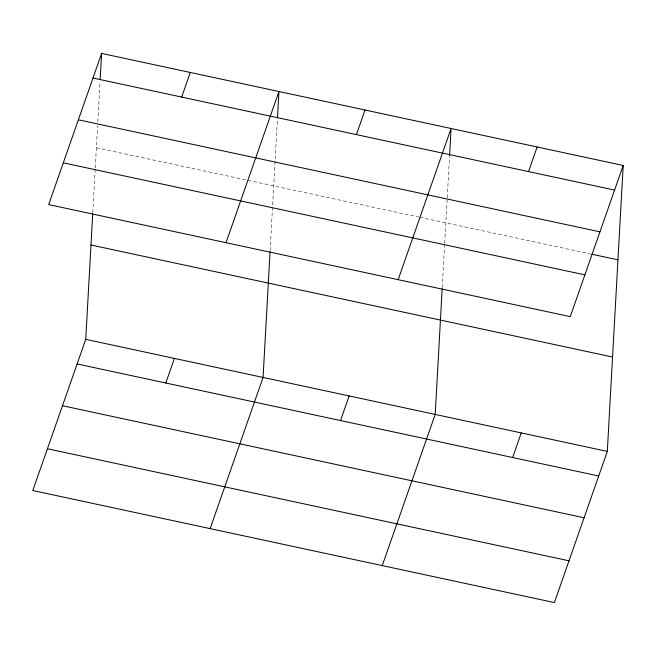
<?xml version="1.0" encoding="UTF-8"?>
<svg xmlns="http://www.w3.org/2000/svg" width="656" height="656" viewBox="0 0 656 656"><rect width="100%" height="100%" fill="white"/><g stroke="black" fill="none" stroke-linecap="round" stroke-linejoin="round"><path stroke-width="0.49" stroke-dasharray="3.28 2.46" d="M92.783 212.593L95.202 169.051M95.251 168.034L97.605 125.698M97.826 121.688L100.056 81.533M270.116 250.69L277.455 118.629M442.234 287.664L444.653 244.122M444.711 243.105L447.179 198.768M447.228 197.759L449.516 156.604M96.383 147.78L418.815 217.054M419.815 217.267L590.941 254.028"/><path stroke-width="0.98" d="M623.2 165.476L570.261 316.643L48.683 204.598L101.623 53.423L623.2 165.476L607.317 451.402L554.377 602.577L32.8 490.524L85.739 339.357L92.726 213.61M100.171 79.524L101.623 53.423M270.059 251.707L263.072 377.454L210.133 528.621M277.504 117.621L278.956 91.52L226.017 242.695M442.185 288.681L435.199 414.428L382.259 565.595M449.573 155.603L451.082 128.502L398.143 279.669M181.671 97.08L190.289 72.472M165.788 383.006L174.406 358.406M356.405 134.611L365.015 110.011M340.521 420.545L349.14 395.937M528.523 171.593L537.141 146.985M512.639 457.519L521.258 432.919M93.004 78.031L614.582 190.076M78.376 119.794L599.961 231.847M591.942 254.241L617.96 259.833M63.304 162.827L584.89 274.872M90.979 245L612.556 357.044M85.739 339.357L607.317 451.402M77.121 363.957L598.707 476.01M62.492 405.728L584.078 517.773M47.429 448.761L569.006 560.806"/></g></svg>
